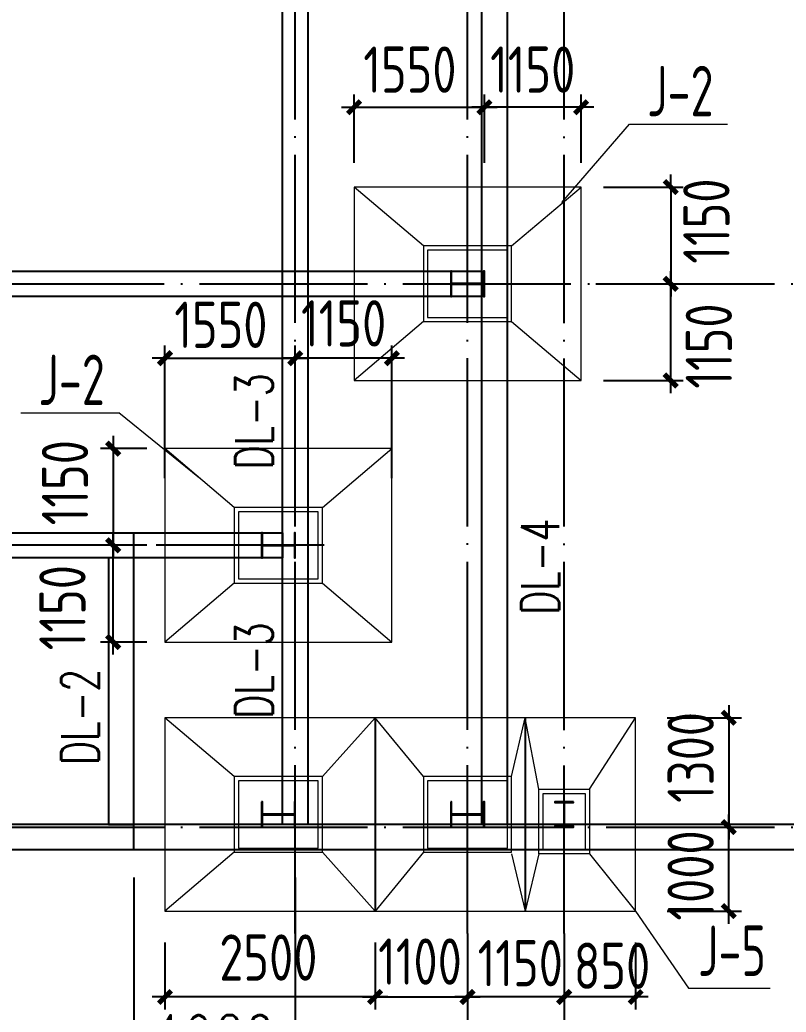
# Model space of a CAD drawing. Extents: x -89996 to 1006241, y -2176 to 440573.
# Drawn here: x 109267 to 118383, y 119434 to 131234 of the extents above; entities that cross this region are included whole.
import ezdxf

# ---------------------------------------------------------------- set-up
doc = ezdxf.new("R2010")
doc.units = 0
doc.header["$LTSCALE"] = 1000
doc.header["$MEASUREMENT"] = 0
doc.linetypes.add('DOTE', pattern=[2.42, 2, -0.2, 0.02, -0.2])
for name, color, linetype in [('AXIS', 3, 'Continuous'), ('DOTE', 1, 'DOTE'), ('GZ', 50, 'Continuous'), ('WALL', 9, 'Continuous'), ('图层7', 7, 'Continuous'), ('承台', 2, 'Continuous')]:
    doc.layers.add(name, color=color, linetype=linetype)
for name, color, linetype, lineweight in [('BASE_SING', 7, 'Continuous', 0), ('BASE_SING_DIM', 3, 'Continuous', 0), ('BASE_SING_NUM', 7, 'Continuous', 0)]:
    doc.layers.add(name, color=color, linetype=linetype, lineweight=lineweight)
doc.styles.add('_TCH_DIM_T3', font='SIMPLEX', dxfattribs={"width": 0.705882, "bigfont": 'GBCBIG'})
doc.styles.add('TSSD_Dimension', font='Tssdeng.shx', dxfattribs={"width": 0.8, "bigfont": 'hztxt.shx'})
doc.dimstyles.new('_TCH_ARCH&&200', dxfattribs={"dimtxt": 595, "dimasz": 200, "dimexe": 500, "dimexo": 600, "dimgap": 252.5, "dimtad": 1, "dimdec": 0, "dimzin": 0, "dimdsep": 46, "dimtxsty": '_TCH_DIM_T3', "dimblk": 'ARCHTICK', "dimcen": 0.09, "dimclrt": 7, "dimazin": 2, "dimtfac": 1, "dimtdec": 0, "dimtix": 1, "dimtmove": 2, "dimatfit": 3, "dimfxl": 0, "dimtolj": 1, "dimtzin": 0, "dimarcsym": 0})
doc.dimstyles.new('TCH-200-1', dxfattribs={"dimtxt": 595, "dimasz": 200, "dimexe": 500, "dimexo": 600, "dimgap": 252.5, "dimtad": 1, "dimdec": 0, "dimzin": 0, "dimdsep": 46, "dimtxsty": '_TCH_DIM_T3', "dimblk": 'ARCHTICK', "dimcen": 0.09, "dimclrd": 3, "dimclre": 3, "dimclrt": 7, "dimazin": 2, "dimtfac": 1, "dimtdec": 0, "dimtix": 1, "dimtmove": 2, "dimatfit": 3, "dimfxl": 0, "dimtolj": 1, "dimtzin": 0, "dimarcsym": 0})
doc.dimstyles.new('TSSD_150_150', dxfattribs={"dimtxt": 550, "dimasz": 150, "dimexe": 150, "dimexo": 375, "dimgap": 150, "dimtad": 1, "dimdec": 0, "dimzin": 0, "dimdsep": 46, "dimtxsty": 'TSSD_Dimension', "dimblk": 'ARCHTICK', "dimcen": 0, "dimdle": 150, "dimclrd": 256, "dimclre": 256, "dimclrt": 7, "dimadec": 0, "dimazin": 0, "dimtfac": 1, "dimtdec": 0, "dimtix": 1, "dimtmove": 2, "dimatfit": 3, "dimfxl": 0, "dimtolj": 1, "dimtzin": 0, "dimarcsym": 0})

# ---------------------------------------------------------------- blocks, each defined once
blk = doc.blocks.new('_ArchTick')
at = {"color": 0, "linetype": 'ByBlock', "const_width": 0.4}
blk.add_lwpolyline([(-0.5, -0.5), (0.5, 0.5)], dxfattribs=at)
blk = doc.blocks.new('*D277')
at = {"layer": 'Defpoints', "color": 0, "transparency": 16777216}
for p in [(112542, 120635), (114593, 120635), (114593, 117841)]:
    blk.add_point(p, dxfattribs=at)
at = {"layer": 'WALL', "color": 3, "lineweight": -2, "transparency": 16777216}
for p, q in [((112542, 120035), (112542, 117341)), ((114593, 120035), (114593, 117341)), ((112542, 117841), (114593, 117841))]:
    blk.add_line(p, q, dxfattribs=at)
at = {"layer": 'WALL', "color": 3, "lineweight": -2, "transparency": 16777216, "xscale": 200, "yscale": 200, "zscale": 200, "rotation": 180}
blk.add_blockref('_ArchTick', (112542, 117841), dxfattribs=at)
at = {"layer": 'WALL', "color": 3, "lineweight": -2, "transparency": 16777216, "xscale": 200, "yscale": 200, "zscale": 200}
blk.add_blockref('_ArchTick', (114593, 117841), dxfattribs=at)
at = {"layer": 'WALL', "color": 7, "transparency": 16777216, "insert": (113567, 118391), "char_height": 595, "attachment_point": 5, "style": '_TCH_DIM_T3'}
blk.add_mtext('\\A1;2050', dxfattribs=at)
blk = doc.blocks.new('*D3005')
at = {"layer": 'AXIS', "color": 0, "lineweight": -2, "transparency": 16777216}
for p, q in [((1480, -627), (1480, -4337)), ((10690, -627), (10690, -4337)), ((1480, -3837), (10690, -3837))]:
    blk.add_line(p, q, dxfattribs=at)
at = {"layer": 'Defpoints', "color": 0, "transparency": 16777216}
for p in [(1480, -27), (10690, -27), (10690, -3837)]:
    blk.add_point(p, dxfattribs=at)
at = {"layer": 'AXIS', "color": 0, "lineweight": -2, "transparency": 16777216, "xscale": 200, "yscale": 200, "zscale": 200, "rotation": 180}
blk.add_blockref('_ArchTick', (1480, -3837), dxfattribs=at)
at = {"layer": 'AXIS', "color": 0, "lineweight": -2, "transparency": 16777216, "xscale": 200, "yscale": 200, "zscale": 200}
blk.add_blockref('_ArchTick', (10690, -3837), dxfattribs=at)
at = {"layer": 'AXIS', "color": 7, "transparency": 16777216, "insert": (6085, -3287), "char_height": 595, "attachment_point": 5, "style": '_TCH_DIM_T3'}
blk.add_mtext('\\A1;9210', dxfattribs=at)
blk = doc.blocks.new('*D3006')
at = {"layer": 'AXIS', "color": 0, "lineweight": -2, "transparency": 16777216}
for p, q in [((10690, -627), (10690, -4337)), ((11840, -627), (11840, -4337)), ((10690, -3837), (10490, -3837)), ((10690, -3837), (11840, -3837)), ((11840, -3837), (12040, -3837))]:
    blk.add_line(p, q, dxfattribs=at)
at = {"layer": 'Defpoints', "color": 0, "transparency": 16777216}
for p in [(10690, -27), (11840, -27), (11840, -3837)]:
    blk.add_point(p, dxfattribs=at)
at = {"layer": 'AXIS', "color": 0, "lineweight": -2, "transparency": 16777216, "xscale": 200, "yscale": 200, "zscale": 200}
blk.add_blockref('_ArchTick', (10690, -3837), dxfattribs=at)
at = {"layer": 'AXIS', "color": 0, "lineweight": -2, "transparency": 16777216, "xscale": 200, "yscale": 200, "zscale": 200, "rotation": 180}
blk.add_blockref('_ArchTick', (11840, -3837), dxfattribs=at)
at = {"layer": 'AXIS', "color": 7, "transparency": 16777216, "insert": (11265, -3287), "char_height": 595, "attachment_point": 5, "style": '_TCH_DIM_T3'}
blk.add_mtext('\\A1;1150', dxfattribs=at)
blk = doc.blocks.new('*D3007')
at = {"layer": 'AXIS', "color": 0, "lineweight": -2, "transparency": 16777216}
for p, q in [((11840, -627), (11840, -4337)), ((17240, -627), (17240, -4337)), ((11840, -3837), (17240, -3837))]:
    blk.add_line(p, q, dxfattribs=at)
at = {"layer": 'Defpoints', "color": 0, "transparency": 16777216}
for p in [(11840, -27), (17240, -27), (17240, -3837)]:
    blk.add_point(p, dxfattribs=at)
at = {"layer": 'AXIS', "color": 0, "lineweight": -2, "transparency": 16777216, "xscale": 200, "yscale": 200, "zscale": 200, "rotation": 180}
blk.add_blockref('_ArchTick', (11840, -3837), dxfattribs=at)
at = {"layer": 'AXIS', "color": 0, "lineweight": -2, "transparency": 16777216, "xscale": 200, "yscale": 200, "zscale": 200}
blk.add_blockref('_ArchTick', (17240, -3837), dxfattribs=at)
at = {"layer": 'AXIS', "color": 7, "transparency": 16777216, "insert": (14540, -3287), "char_height": 595, "attachment_point": 5, "style": '_TCH_DIM_T3'}
blk.add_mtext('\\A1;5400', dxfattribs=at)
blk = doc.blocks.new('*D278')
at = {"layer": 'Defpoints', "color": 0, "transparency": 16777216}
for p in [(105382, 120635), (112542, 120635), (105382, 117841)]:
    blk.add_point(p, dxfattribs=at)
at = {"layer": 'WALL', "color": 3, "lineweight": -2, "transparency": 16777216}
for p, q in [((105382, 120035), (105382, 117341)), ((112542, 120035), (112542, 117341)), ((112542, 117841), (105382, 117841))]:
    blk.add_line(p, q, dxfattribs=at)
at = {"layer": 'WALL', "color": 3, "lineweight": -2, "transparency": 16777216, "xscale": 200, "yscale": 200, "zscale": 200, "rotation": 180}
blk.add_blockref('_ArchTick', (105382, 117841), dxfattribs=at)
at = {"layer": 'WALL', "color": 3, "lineweight": -2, "transparency": 16777216, "xscale": 200, "yscale": 200, "zscale": 200}
blk.add_blockref('_ArchTick', (112542, 117841), dxfattribs=at)
at = {"layer": 'WALL', "color": 7, "transparency": 16777216, "insert": (108962, 118391), "char_height": 595, "attachment_point": 5, "style": '_TCH_DIM_T3'}
blk.add_mtext('\\A1;7160', dxfattribs=at)
blk = doc.blocks.new('*D280')
at = {"layer": 'Defpoints', "color": 0, "transparency": 16777216}
for p in [(105382, 121395), (193902, 121395), (193902, 115486)]:
    blk.add_point(p, dxfattribs=at)
at = {"layer": 'WALL', "color": 3, "lineweight": -2, "transparency": 16777216}
for p, q in [((105382, 120795), (105382, 114986)), ((193902, 120795), (193902, 114986)), ((105382, 115486), (193902, 115486))]:
    blk.add_line(p, q, dxfattribs=at)
at = {"layer": 'WALL', "color": 3, "lineweight": -2, "transparency": 16777216, "xscale": 200, "yscale": 200, "zscale": 200, "rotation": 180}
blk.add_blockref('_ArchTick', (105382, 115486), dxfattribs=at)
at = {"layer": 'WALL', "color": 3, "lineweight": -2, "transparency": 16777216, "xscale": 200, "yscale": 200, "zscale": 200}
blk.add_blockref('_ArchTick', (193902, 115486), dxfattribs=at)
at = {"layer": 'WALL', "color": 7, "transparency": 16777216, "insert": (149642, 116036), "char_height": 595, "attachment_point": 5, "style": '_TCH_DIM_T3'}
blk.add_mtext('\\A1;88520', dxfattribs=at)
blk = doc.blocks.new('*D1110')
at = {"layer": 'Defpoints', "color": 0, "transparency": 16777216}
for p in [(110623, 121635), (112543, 121635), (112543, 118549)]:
    blk.add_point(p, dxfattribs=at)
at = {"layer": 'WALL', "color": 3, "lineweight": -2, "transparency": 16777216}
for p, q in [((110623, 121035), (110623, 118049)), ((112543, 121035), (112543, 118049)), ((110623, 118549), (112543, 118549))]:
    blk.add_line(p, q, dxfattribs=at)
at = {"layer": 'WALL', "color": 3, "lineweight": -2, "transparency": 16777216, "xscale": 200, "yscale": 200, "zscale": 200, "rotation": 180}
blk.add_blockref('_ArchTick', (110623, 118549), dxfattribs=at)
at = {"layer": 'WALL', "color": 3, "lineweight": -2, "transparency": 16777216, "xscale": 200, "yscale": 200, "zscale": 200}
blk.add_blockref('_ArchTick', (112543, 118549), dxfattribs=at)
at = {"layer": 'WALL', "color": 7, "transparency": 16777216, "insert": (111583, 119099), "char_height": 595, "attachment_point": 5, "style": '_TCH_DIM_T3'}
blk.add_mtext('\\A1;1920', dxfattribs=at)
blk = doc.blocks.new('*D2322')
at = {"layer": 'BASE_SING_DIM', "lineweight": -2, "transparency": 16777216}
for p, q in [((117009, 126795), (117009, 128245)), ((116117, 128095), (117159, 128095)), ((116211, 126945), (117159, 126945))]:
    blk.add_line(p, q, dxfattribs=at)
at = {"layer": 'Defpoints', "color": 0, "transparency": 16777216}
for p in [(115742, 128095), (117009, 128095), (115836, 126945)]:
    blk.add_point(p, dxfattribs=at)
at = {"layer": 'BASE_SING_DIM', "lineweight": -2, "transparency": 16777216, "xscale": 150, "yscale": 150, "zscale": 150}
for p, rotation in [((117009, 128095), 90), ((117009, 126945), 270)]:
    blk.add_blockref('_ArchTick', p, dxfattribs=dict(at, rotation=rotation))
at = {"layer": 'BASE_SING_DIM', "color": 7, "transparency": 16777216, "insert": (117463, 127354), "char_height": 550, "attachment_point": 5, "rotation": 90, "style": 'TSSD_Dimension'}
blk.add_mtext('\\A1;1150', dxfattribs=at)
blk = doc.blocks.new('*D2323')
at = {"layer": 'BASE_SING_DIM', "lineweight": -2, "transparency": 16777216}
for p, q in [((117009, 129245), (117009, 129395)), ((116211, 129245), (117159, 129245)), ((117009, 129245), (117009, 128095)), ((116117, 128095), (117159, 128095)), ((117009, 128095), (117009, 127945))]:
    blk.add_line(p, q, dxfattribs=at)
at = {"layer": 'Defpoints', "color": 0, "transparency": 16777216}
for p in [(115836, 129245), (115742, 128095), (117009, 128095)]:
    blk.add_point(p, dxfattribs=at)
at = {"layer": 'BASE_SING_DIM', "lineweight": -2, "transparency": 16777216, "xscale": 150, "yscale": 150, "zscale": 150}
for p, rotation in [((117009, 129245), 270), ((117009, 128095), 90)]:
    blk.add_blockref('_ArchTick', p, dxfattribs=dict(at, rotation=rotation))
at = {"layer": 'BASE_SING_DIM', "color": 7, "transparency": 16777216, "insert": (117434, 128840), "char_height": 550, "attachment_point": 5, "rotation": 90, "style": 'TSSD_Dimension'}
blk.add_mtext('\\A1;1150', dxfattribs=at)
blk = doc.blocks.new('*D2324')
at = {"layer": 'BASE_SING_DIM', "lineweight": -2, "transparency": 16777216}
for p, q in [((114793, 129533), (114793, 130345)), ((115943, 129533), (115943, 130345)), ((116093, 130195), (114643, 130195))]:
    blk.add_line(p, q, dxfattribs=at)
at = {"layer": 'Defpoints', "color": 0, "transparency": 16777216}
for p in [(114793, 130195), (114793, 129158), (115943, 129158)]:
    blk.add_point(p, dxfattribs=at)
at = {"layer": 'BASE_SING_DIM', "lineweight": -2, "transparency": 16777216, "xscale": 150, "yscale": 150, "zscale": 150, "rotation": 180}
blk.add_blockref('_ArchTick', (114793, 130195), dxfattribs=at)
at = {"layer": 'BASE_SING_DIM', "lineweight": -2, "transparency": 16777216, "xscale": 150, "yscale": 150, "zscale": 150}
blk.add_blockref('_ArchTick', (115943, 130195), dxfattribs=at)
at = {"layer": 'BASE_SING_DIM', "color": 7, "transparency": 16777216, "insert": (115368, 130642), "char_height": 550, "attachment_point": 5, "style": 'TSSD_Dimension'}
blk.add_mtext('\\A1;1150', dxfattribs=at)
blk = doc.blocks.new('*D2325')
at = {"layer": 'BASE_SING_DIM', "lineweight": -2, "transparency": 16777216}
for p, q in [((113243, 129533), (113243, 130345)), ((114793, 129533), (114793, 130345)), ((113093, 130195), (114943, 130195))]:
    blk.add_line(p, q, dxfattribs=at)
at = {"layer": 'Defpoints', "color": 0, "transparency": 16777216}
for p in [(114793, 130195), (113243, 129158), (114793, 129158)]:
    blk.add_point(p, dxfattribs=at)
at = {"layer": 'BASE_SING_DIM', "lineweight": -2, "transparency": 16777216, "xscale": 150, "yscale": 150, "zscale": 150, "rotation": 180}
blk.add_blockref('_ArchTick', (113243, 130195), dxfattribs=at)
at = {"layer": 'BASE_SING_DIM', "lineweight": -2, "transparency": 16777216, "xscale": 150, "yscale": 150, "zscale": 150}
blk.add_blockref('_ArchTick', (114793, 130195), dxfattribs=at)
at = {"layer": 'BASE_SING_DIM', "color": 7, "transparency": 16777216, "insert": (113907, 130642), "char_height": 550, "attachment_point": 5, "style": 'TSSD_Dimension'}
blk.add_mtext('\\A1;1550', dxfattribs=at)
blk = doc.blocks.new('*D2332')
at = {"layer": 'BASE_SING_DIM', "lineweight": -2, "transparency": 16777216}
for p, q in [((116592, 120260), (116592, 119464)), ((115742, 119785), (115742, 119464)), ((116742, 119614), (115592, 119614))]:
    blk.add_line(p, q, dxfattribs=at)
at = {"layer": 'Defpoints', "color": 0, "transparency": 16777216}
for p in [(116592, 120635), (115742, 120160), (115742, 119614)]:
    blk.add_point(p, dxfattribs=at)
at = {"layer": 'BASE_SING_DIM', "lineweight": -2, "transparency": 16777216, "xscale": 150, "yscale": 150, "zscale": 150, "rotation": 180}
blk.add_blockref('_ArchTick', (115742, 119614), dxfattribs=at)
at = {"layer": 'BASE_SING_DIM', "lineweight": -2, "transparency": 16777216, "xscale": 150, "yscale": 150, "zscale": 150}
blk.add_blockref('_ArchTick', (116592, 119614), dxfattribs=at)
at = {"layer": 'BASE_SING_DIM', "color": 7, "transparency": 16777216, "insert": (116311, 119985), "char_height": 550, "attachment_point": 5, "style": 'TSSD_Dimension'}
blk.add_mtext('\\A1;850', dxfattribs=at)
blk = doc.blocks.new('*D2333')
at = {"layer": 'BASE_SING_DIM', "lineweight": -2, "transparency": 16777216}
for p, q in [((117700, 120485), (117700, 121785)), ((116967, 121635), (117850, 121635)), ((116967, 120635), (117850, 120635))]:
    blk.add_line(p, q, dxfattribs=at)
at = {"layer": 'Defpoints', "color": 0, "transparency": 16777216}
for p in [(116592, 121635), (117700, 121635), (116592, 120635)]:
    blk.add_point(p, dxfattribs=at)
at = {"layer": 'BASE_SING_DIM', "lineweight": -2, "transparency": 16777216, "xscale": 150, "yscale": 150, "zscale": 150}
for p, rotation in [((117700, 121635), 90), ((117700, 120635), 270)]:
    blk.add_blockref('_ArchTick', p, dxfattribs=dict(at, rotation=rotation))
at = {"layer": 'BASE_SING_DIM', "color": 7, "transparency": 16777216, "insert": (117247, 121059), "char_height": 550, "attachment_point": 5, "rotation": 90, "style": 'TSSD_Dimension'}
blk.add_mtext('\\A1;1000', dxfattribs=at)
blk = doc.blocks.new('*D2334')
at = {"layer": 'BASE_SING_DIM', "lineweight": -2, "transparency": 16777216}
for p, q in [((117700, 123085), (117700, 121485)), ((116967, 122935), (117850, 122935)), ((116967, 121635), (117850, 121635))]:
    blk.add_line(p, q, dxfattribs=at)
at = {"layer": 'Defpoints', "color": 0, "transparency": 16777216}
for p in [(116592, 122935), (116592, 121635), (117700, 121635)]:
    blk.add_point(p, dxfattribs=at)
at = {"layer": 'BASE_SING_DIM', "lineweight": -2, "transparency": 16777216, "xscale": 150, "yscale": 150, "zscale": 150}
for p, rotation in [((117700, 122935), 90), ((117700, 121635), 270)]:
    blk.add_blockref('_ArchTick', p, dxfattribs=dict(at, rotation=rotation))
at = {"layer": 'BASE_SING_DIM', "color": 7, "transparency": 16777216, "insert": (117247, 122463), "char_height": 550, "attachment_point": 5, "rotation": 90, "style": 'TSSD_Dimension'}
blk.add_mtext('\\A1;1300', dxfattribs=at)
blk = doc.blocks.new('*D2335')
at = {"layer": 'BASE_SING_DIM', "lineweight": -2, "transparency": 16777216}
for p, q in [((113493, 120260), (113493, 119464)), ((114593, 120260), (114593, 119464)), ((113343, 119614), (114743, 119614))]:
    blk.add_line(p, q, dxfattribs=at)
at = {"layer": 'Defpoints', "color": 0, "transparency": 16777216}
for p in [(113493, 120635), (114593, 120635), (114593, 119614)]:
    blk.add_point(p, dxfattribs=at)
at = {"layer": 'BASE_SING_DIM', "lineweight": -2, "transparency": 16777216, "xscale": 150, "yscale": 150, "zscale": 150, "rotation": 180}
blk.add_blockref('_ArchTick', (113493, 119614), dxfattribs=at)
at = {"layer": 'BASE_SING_DIM', "lineweight": -2, "transparency": 16777216, "xscale": 150, "yscale": 150, "zscale": 150}
blk.add_blockref('_ArchTick', (114593, 119614), dxfattribs=at)
at = {"layer": 'BASE_SING_DIM', "color": 7, "transparency": 16777216, "insert": (114027, 120035), "char_height": 550, "attachment_point": 5, "style": 'TSSD_Dimension'}
blk.add_mtext('\\A1;1100', dxfattribs=at)
blk = doc.blocks.new('*D2336')
at = {"layer": 'BASE_SING_DIM', "lineweight": -2, "transparency": 16777216}
for p, q in [((114593, 120260), (114593, 119464)), ((115742, 120341), (115742, 119464)), ((115892, 119614), (114443, 119614))]:
    blk.add_line(p, q, dxfattribs=at)
at = {"layer": 'Defpoints', "color": 0, "transparency": 16777216}
for p in [(115742, 120716), (114593, 120635), (114593, 119614)]:
    blk.add_point(p, dxfattribs=at)
at = {"layer": 'BASE_SING_DIM', "lineweight": -2, "transparency": 16777216, "xscale": 150, "yscale": 150, "zscale": 150, "rotation": 180}
blk.add_blockref('_ArchTick', (114593, 119614), dxfattribs=at)
at = {"layer": 'BASE_SING_DIM', "lineweight": -2, "transparency": 16777216, "xscale": 150, "yscale": 150, "zscale": 150}
blk.add_blockref('_ArchTick', (115742, 119614), dxfattribs=at)
at = {"layer": 'BASE_SING_DIM', "color": 7, "transparency": 16777216, "insert": (115220, 120016), "char_height": 550, "attachment_point": 5, "style": 'TSSD_Dimension'}
blk.add_mtext('\\A1;1150', dxfattribs=at)
blk = doc.blocks.new('*D2341')
at = {"layer": 'BASE_SING_DIM', "lineweight": -2, "transparency": 16777216}
for p, q in [((110377, 123685), (110377, 125135)), ((110779, 124985), (110227, 124985)), ((110779, 123835), (110227, 123835))]:
    blk.add_line(p, q, dxfattribs=at)
at = {"layer": 'Defpoints', "color": 0, "transparency": 16777216}
for p in [(110377, 124985), (111154, 124985), (111154, 123835)]:
    blk.add_point(p, dxfattribs=at)
at = {"layer": 'BASE_SING_DIM', "lineweight": -2, "transparency": 16777216, "xscale": 150, "yscale": 150, "zscale": 150}
for p, rotation in [((110377, 124985), 90), ((110377, 123835), 270)]:
    blk.add_blockref('_ArchTick', p, dxfattribs=dict(at, rotation=rotation))
at = {"layer": 'BASE_SING_DIM', "color": 7, "transparency": 16777216, "insert": (109774, 124244), "char_height": 550, "attachment_point": 5, "rotation": 90, "style": 'TSSD_Dimension'}
blk.add_mtext('\\A1;1150', dxfattribs=at)
blk = doc.blocks.new('*D2342')
at = {"layer": 'BASE_SING_DIM', "lineweight": -2, "transparency": 16777216}
for p, q in [((110377, 126285), (110377, 124835)), ((110779, 126135), (110227, 126135)), ((110779, 124985), (110227, 124985))]:
    blk.add_line(p, q, dxfattribs=at)
at = {"layer": 'Defpoints', "color": 0, "transparency": 16777216}
for p in [(111154, 126135), (110377, 124985), (111154, 124985)]:
    blk.add_point(p, dxfattribs=at)
at = {"layer": 'BASE_SING_DIM', "lineweight": -2, "transparency": 16777216, "xscale": 150, "yscale": 150, "zscale": 150}
for p, rotation in [((110377, 126135), 90), ((110377, 124985), 270)]:
    blk.add_blockref('_ArchTick', p, dxfattribs=dict(at, rotation=rotation))
at = {"layer": 'BASE_SING_DIM', "color": 7, "transparency": 16777216, "insert": (109804, 125730), "char_height": 550, "attachment_point": 5, "rotation": 90, "style": 'TSSD_Dimension'}
blk.add_mtext('\\A1;1150', dxfattribs=at)
blk = doc.blocks.new('*D2343')
at = {"layer": 'BASE_SING_DIM', "lineweight": -2, "transparency": 16777216}
for p, q in [((112543, 125810), (112543, 127360)), ((113693, 125782), (113693, 127360)), ((113843, 127210), (112393, 127210))]:
    blk.add_line(p, q, dxfattribs=at)
at = {"layer": 'Defpoints', "color": 0, "transparency": 16777216}
for p in [(112543, 127210), (112543, 125435), (113693, 125407)]:
    blk.add_point(p, dxfattribs=at)
at = {"layer": 'BASE_SING_DIM', "lineweight": -2, "transparency": 16777216, "xscale": 150, "yscale": 150, "zscale": 150, "rotation": 180}
blk.add_blockref('_ArchTick', (112543, 127210), dxfattribs=at)
at = {"layer": 'BASE_SING_DIM', "lineweight": -2, "transparency": 16777216, "xscale": 150, "yscale": 150, "zscale": 150}
blk.add_blockref('_ArchTick', (113693, 127210), dxfattribs=at)
at = {"layer": 'BASE_SING_DIM', "color": 7, "transparency": 16777216, "insert": (113119, 127624), "char_height": 550, "attachment_point": 5, "style": 'TSSD_Dimension'}
blk.add_mtext('\\A1;1150', dxfattribs=at)
blk = doc.blocks.new('*D2344')
at = {"layer": 'BASE_SING_DIM', "lineweight": -2, "transparency": 16777216}
for p, q in [((110993, 125782), (110993, 127360)), ((112543, 125810), (112543, 127360)), ((110993, 127210), (110843, 127210)), ((110993, 127210), (112543, 127210)), ((112543, 127210), (112693, 127210))]:
    blk.add_line(p, q, dxfattribs=at)
at = {"layer": 'Defpoints', "color": 0, "transparency": 16777216}
for p in [(112543, 127210), (110993, 125407), (112543, 125435)]:
    blk.add_point(p, dxfattribs=at)
at = {"layer": 'BASE_SING_DIM', "lineweight": -2, "transparency": 16777216, "xscale": 150, "yscale": 150, "zscale": 150}
blk.add_blockref('_ArchTick', (110993, 127210), dxfattribs=at)
at = {"layer": 'BASE_SING_DIM', "lineweight": -2, "transparency": 16777216, "xscale": 150, "yscale": 150, "zscale": 150, "rotation": 180}
blk.add_blockref('_ArchTick', (112543, 127210), dxfattribs=at)
at = {"layer": 'BASE_SING_DIM', "color": 7, "transparency": 16777216, "insert": (111658, 127607), "char_height": 550, "attachment_point": 5, "style": 'TSSD_Dimension'}
blk.add_mtext('\\A1;1550', dxfattribs=at)
blk = doc.blocks.new('*D2345')
at = {"layer": 'BASE_SING_DIM', "lineweight": -2, "transparency": 16777216}
for p, q in [((110993, 120260), (110993, 119464)), ((113493, 120260), (113493, 119464)), ((113643, 119614), (110843, 119614))]:
    blk.add_line(p, q, dxfattribs=at)
at = {"layer": 'Defpoints', "color": 0, "transparency": 16777216}
for p in [(110993, 120635), (113493, 120635), (110993, 119614)]:
    blk.add_point(p, dxfattribs=at)
at = {"layer": 'BASE_SING_DIM', "lineweight": -2, "transparency": 16777216, "xscale": 150, "yscale": 150, "zscale": 150}
for p, rotation in [((110993, 119614), 180.0000004558601), ((113493, 119614), 4.558600696924486e-07)]:
    blk.add_blockref('_ArchTick', p, dxfattribs=dict(at, rotation=rotation))
at = {"layer": 'BASE_SING_DIM', "color": 7, "transparency": 16777216, "insert": (112223, 120083), "char_height": 550, "attachment_point": 5, "rotation": 0, "style": 'TSSD_Dimension'}
blk.add_mtext('\\A1;2500', dxfattribs=at)
blk = doc.blocks.new('A$C3A647AB8')
at = {"layer": 'AXIS'}
for p, q in [((10690.2, -26.8), (10690.2, -5307.8)), ((11840, -26.8), (11840, -5307.8))]:
    blk.add_line(p, q, dxfattribs=at)
at = {"layer": 'DOTE'}
for p, q in [((8640.2, -24.6), (8640.2, 41826.8)), ((10690.2, -24.6), (10690.2, 41826.8)), ((11840, -26.8), (11840, 41826.8)), ((240, 7700), (91240, 7700)), ((8986.5, 4590), (240, 4590)), ((240, 1240), (91240, 1240))]:
    blk.add_line(p, q, dxfattribs=at)
at = {"layer": 'GZ'}
for points in [[(10490, 7850), (10490, 7550), (10500, 7550), (10500, 7693.2), (10505, 7697), (10875.3, 7697), (10880, 7693.2), (10880, 7550), (10890, 7550), (10890, 7850), (10880, 7850), (10880, 7707), (10875.5, 7703), (10505, 7703), (10500, 7707), (10500, 7850), (10490, 7850)], [(8240.2, 4740), (8240.2, 4440), (8250.2, 4440), (8250.2, 4583.2), (8255.2, 4587), (8625.5, 4587), (8630.2, 4583.2), (8630.2, 4440), (8640.2, 4440), (8640.2, 4740), (8630.2, 4740), (8630.2, 4597), (8625.7, 4593), (8255.2, 4593), (8250.2, 4597), (8250.2, 4740), (8240.2, 4740)], [(8240.2, 1540), (8240.2, 1240), (8250.2, 1240), (8250.2, 1383.2), (8255.2, 1387), (8625.5, 1387), (8630.2, 1383.2), (8630.2, 1240), (8640.2, 1240), (8640.2, 1540), (8630.2, 1540), (8630.2, 1397), (8625.7, 1393), (8255.2, 1393), (8250.2, 1397), (8250.2, 1540), (8240.2, 1540)], [(10490, 1540), (10490, 1240), (10500, 1240), (10500, 1383.2), (10505, 1387), (10875.3, 1387), (10880, 1383.2), (10880, 1240), (10890, 1240), (10890, 1540), (10880, 1540), (10880, 1397), (10875.5, 1393), (10505, 1393), (10500, 1397), (10500, 1540), (10490, 1540)], [(11950, 1540), (11730, 1540), (11730, 1530), (11833.1, 1530), (11837, 1525), (11837, 1254.6), (11833.1, 1250), (11730, 1250), (11730, 1240), (11950, 1240), (11950, 1250), (11847, 1250), (11843, 1254.5), (11843, 1525), (11847, 1530), (11950, 1530), (11950, 1540)]]:
    blk.add_lwpolyline(points, close=True, dxfattribs=at)
at = {"layer": 'AXIS'}
for p1, p2, picture, middle in [((1480, -26.8), (10690.2, -26.8), '*D3005', (6085.1, -3286.6)), ((10690.2, -26.8), (11840, -26.8), '*D3006', (11265.1, -3286.6)), ((11840, -26.8), (17240, -26.8), '*D3007', (14540, -3286.6))]:
    dim = blk.add_aligned_dim(p1=p1, p2=p2, distance=-3809.8, dimstyle='_TCH_ARCH&&200', dxfattribs=at)
    dim.commit()
    dim.dimension.update_dxf_attribs({"geometry": picture, "text_midpoint": middle})

msp = doc.modelspace()

# ---------------------------------------------------------------- linework, layer by layer
at = {"color": 1, "linetype": 'DOTE'}
msp.add_line((110622.66, 121364.92), (110622.66, 125134.92), dxfattribs=at)
for p, q in [((113492.55, 122934.92), (113492.55, 120634.92)), ((115279.9, 122934.62), (115279.9, 120634.92)), ((115442.37, 121364.92), (115117.42, 121364.92))]:
    msp.add_line(p, q)
for points in [[(105112.37, 161514.67), (194172.37, 161514.67), (194172.37, 121364.92), (105112.37, 121364.92)], [(105412.37, 161214.67), (193872.37, 161214.67), (193872.37, 121664.92), (105412.37, 121664.92)], [(114762.37, 161214.67), (115062.37, 161214.67), (115062.37, 121664.92), (114762.37, 121664.92)], [(112392.55, 157644.92), (112692.55, 157644.92), (112692.55, 121664.92), (112392.55, 121664.92)], [(105412.37, 128244.92), (114762.37, 128244.92), (114762.37, 127944.92), (105412.37, 127944.92)], [(105412.37, 125134.92), (112392.55, 125134.92), (112392.55, 124834.92), (105412.37, 124834.92)], [(110622.66, 121664.92), (110622.66, 124834.92), (110322.66, 124834.92), (110322.66, 121664.92)]]:
    msp.add_lwpolyline(points, close=True)
at = {"layer": 'AXIS'}
msp.add_line((112542.37, 120394.92), (112542.37, 115087.13), dxfattribs=at)
at = {"layer": 'BASE_SING'}
for p, q in [((114067.67, 128544.92), (113242.55, 129244.92)), ((115117.42, 128544.92), (115942.55, 129244.92)), ((114067.67, 127644.92), (113242.55, 126944.92)), ((115117.42, 127644.92), (115942.55, 126944.92)), ((111817.93, 125434.92), (110992.8, 126134.92)), ((112867.67, 125434.92), (113692.8, 126134.92)), ((111817.93, 124534.92), (110992.8, 123834.92)), ((112867.67, 124534.92), (113692.8, 123834.92)), ((111817.93, 122234.92), (110992.8, 122934.92)), ((112867.51, 122234.92), (113492.55, 122934.92)), ((114067.67, 122235.18), (113492.55, 122934.92)), ((115117.42, 122235.18), (115279.9, 122934.62)), ((115442.37, 122084.67), (115279.9, 122934.62)), ((116042.37, 122084.67), (116592.37, 122934.62)), ((111817.93, 121334.92), (110992.8, 120634.92)), ((112867.51, 121334.92), (113492.55, 120634.92)), ((114067.67, 121335.18), (113492.55, 120634.92)), ((115117.42, 121314.92), (115279.9, 120634.92)), ((115442.37, 121314.92), (115279.9, 120634.92)), ((116042.37, 121314.92), (116592.37, 120634.92))]:
    msp.add_line(p, q, dxfattribs=at)
for points in [[(115942.55, 129244.92), (113242.55, 129244.92), (113242.55, 126944.92), (115942.55, 126944.92)], [(114067.67, 128544.92), (114067.67, 127644.92), (115117.42, 127644.92), (115117.42, 128544.92)], [(114117.67, 128494.92), (114117.67, 127694.92), (115067.42, 127694.92), (115067.42, 128494.92)], [(113692.8, 126134.92), (110992.8, 126134.92), (110992.8, 123834.92), (113692.8, 123834.92)], [(111817.93, 125434.92), (111817.93, 124534.92), (112867.67, 124534.92), (112867.67, 125434.92)], [(111867.93, 125384.92), (111867.93, 124584.92), (112817.67, 124584.92), (112817.67, 125384.92)], [(116592.37, 122934.92), (110992.8, 122934.92), (110992.8, 120634.92), (116592.37, 120634.92)], [(111817.93, 122234.92), (111817.93, 121334.92), (112867.67, 121334.92), (112867.67, 122234.92)], [(111867.93, 122184.92), (111867.93, 121384.92), (112817.67, 121384.92), (112817.67, 122184.92)], [(115117.42, 121335.18), (115117.42, 122235.18), (114067.67, 122235.18), (114067.67, 121335.18)], [(115067.42, 121385.18), (115067.42, 122185.18), (114117.67, 122185.18), (114117.67, 121385.18)], [(116042.37, 121314.92), (115442.37, 121314.92), (115442.37, 122084.67), (116042.37, 122084.67)], [(115992.37, 121364.92), (115492.37, 121364.92), (115492.37, 122034.67), (115992.37, 122034.67)]]:
    msp.add_lwpolyline(points, close=True, dxfattribs=at)
at = {"layer": 'BASE_SING_NUM'}
for p, q in [((115713.75, 129059.96), (116517.79, 129993.77)), ((116517.79, 129993.77), (117683.53, 129993.77)), ((109277.01, 126559.54), (110442.75, 126559.54)), ((111405.37, 125784.92), (110442.75, 126559.54)), ((116592.37, 120634.92), (117221.19, 119719.3)), ((117221.19, 119719.3), (118191.73, 119719.3))]:
    msp.add_line(p, q, dxfattribs=at)

# ---------------------------------------------------------------- block references
at = {"layer": 'WALL'}
msp.add_blockref('A$C3A647AB8', (103902.38, 120394.92), dxfattribs=at)

# ---------------------------------------------------------------- texts
at = {"layer": '图层7', "style": 'TSSD_Dimension', "width": 0.7}
for s, p in [('J-2', (116729.49, 130087)), ('J-2', (109488.71, 126652.77)), ('J-5', (117334.76, 119864.15))]:
    msp.add_text(s, height=600, dxfattribs=at).set_placement(p)
at = {"layer": '承台', "color": 6, "style": '_TCH_DIM_T3', "width": 0.705882}
for s, p in [('DL-3', (112277.35, 125887.66)), ('DL-4', (115680.71, 124159.13)), ('DL-3', (112277.35, 122923.48)), ('DL-2', (110207.46, 122372.84))]:
    msp.add_text(s, height=450, rotation=90, dxfattribs=at).set_placement(p)

# ---------------------------------------------------------------- dimensions: what is measured, and where the dimension line sits
at = {"layer": 'BASE_SING_DIM'}
for base, p1, p2, picture, middle in [((114792.8, 130194.71), (113242.55, 129158.33), (114792.8, 129158.33), '*D2325', (113907.31, 130642.38)), ((112542.55, 127210.35), (110992.8, 125406.69), (112542.55, 125434.92), '*D2344', (111657.57, 127607.16)), ((114592.55, 119614.4), (113492.55, 120634.92), (114592.55, 120635.18), '*D2335', (114026.65, 120035.37))]:
    dim = msp.add_linear_dim(base=base, p1=p1, p2=p2, dimstyle='TSSD_150_150', dxfattribs=at)
    dim.commit()
    dim.dimension.update_dxf_attribs({"geometry": picture, "text_midpoint": middle, "dimtype": 128})
for base, p1, p2, angle, picture, middle in [((114792.8, 130194.71), (115942.55, 129158.33), (114792.8, 129158.33), 180, '*D2324', (115368.28, 130642.38)), ((117009.49, 128094.92), (115835.72, 129244.92), (115742.37, 128094.92), 270, '*D2323', (117434, 128840.46)), ((117009.49, 128094.92), (115835.72, 126944.92), (115742.37, 128094.92), 90, '*D2322', (117463.33, 127353.64)), ((112542.55, 127210.35), (113692.8, 125406.69), (112542.55, 125434.92), 180, '*D2343', (113118.54, 127623.69)), ((110377.09, 124984.92), (111154.37, 126134.92), (111154.37, 124984.92), 270, '*D2342', (109804.36, 125730.46)), ((110377.09, 124984.92), (111154.37, 123834.92), (111154.37, 124984.92), 90, '*D2341', (109773.68, 124243.64)), ((117699.96, 121634.92), (116592.37, 122934.92), (116592.37, 121634.92), 270, '*D2334', (117247.31, 122462.51)), ((117699.96, 121634.92), (116592.37, 120634.92), (116592.37, 121634.92), 90, '*D2333', (117247.31, 121059.44)), ((114592.55, 119614.4), (115742.37, 120715.85), (114592.55, 120635.18), 180, '*D2336', (115219.88, 120015.94)), ((110992.8, 119614.4), (113492.55, 120634.92), (110992.8, 120634.92), 180, '*D2345', (112222.98, 120083.33)), ((115742.37, 119614.4), (116592.37, 120634.92), (115742.37, 120160.18), 180, '*D2332', (116311.18, 119985.45))]:
    dim = msp.add_linear_dim(base=base, p1=p1, p2=p2, angle=angle, dimstyle='TSSD_150_150', dxfattribs=at)
    dim.commit()
    dim.dimension.update_dxf_attribs({"geometry": picture, "text_midpoint": middle, "dimtype": 128})
at = {"layer": 'WALL'}
for base, p1, p2, picture, middle in [((112542.55, 118548.53), (110622.66, 121634.92), (112542.55, 121634.92), '*D1110', (111582.6, 119098.53)), ((193902.37, 115486.38), (105382.37, 121394.92), (193902.37, 121394.92), '*D280', (149642.37, 116036.38)), ((114592.55, 117840.83), (112542.37, 120634.92), (114592.55, 120634.92), '*D277', (113567.46, 118390.83))]:
    dim = msp.add_linear_dim(base=base, p1=p1, p2=p2, dimstyle='TCH-200-1', dxfattribs=at)
    dim.commit()
    dim.dimension.update_dxf_attribs({"geometry": picture, "text_midpoint": middle})
dim = msp.add_linear_dim(base=(105382.37, 117840.83), p1=(112542.37, 120634.92), p2=(105382.37, 120634.92), angle=180, dimstyle='TCH-200-1', dxfattribs=at)
dim.commit()
dim.dimension.update_dxf_attribs({"geometry": '*D278', "text_midpoint": (108962.37, 118390.83)})

doc.saveas('drawing.dxf')
